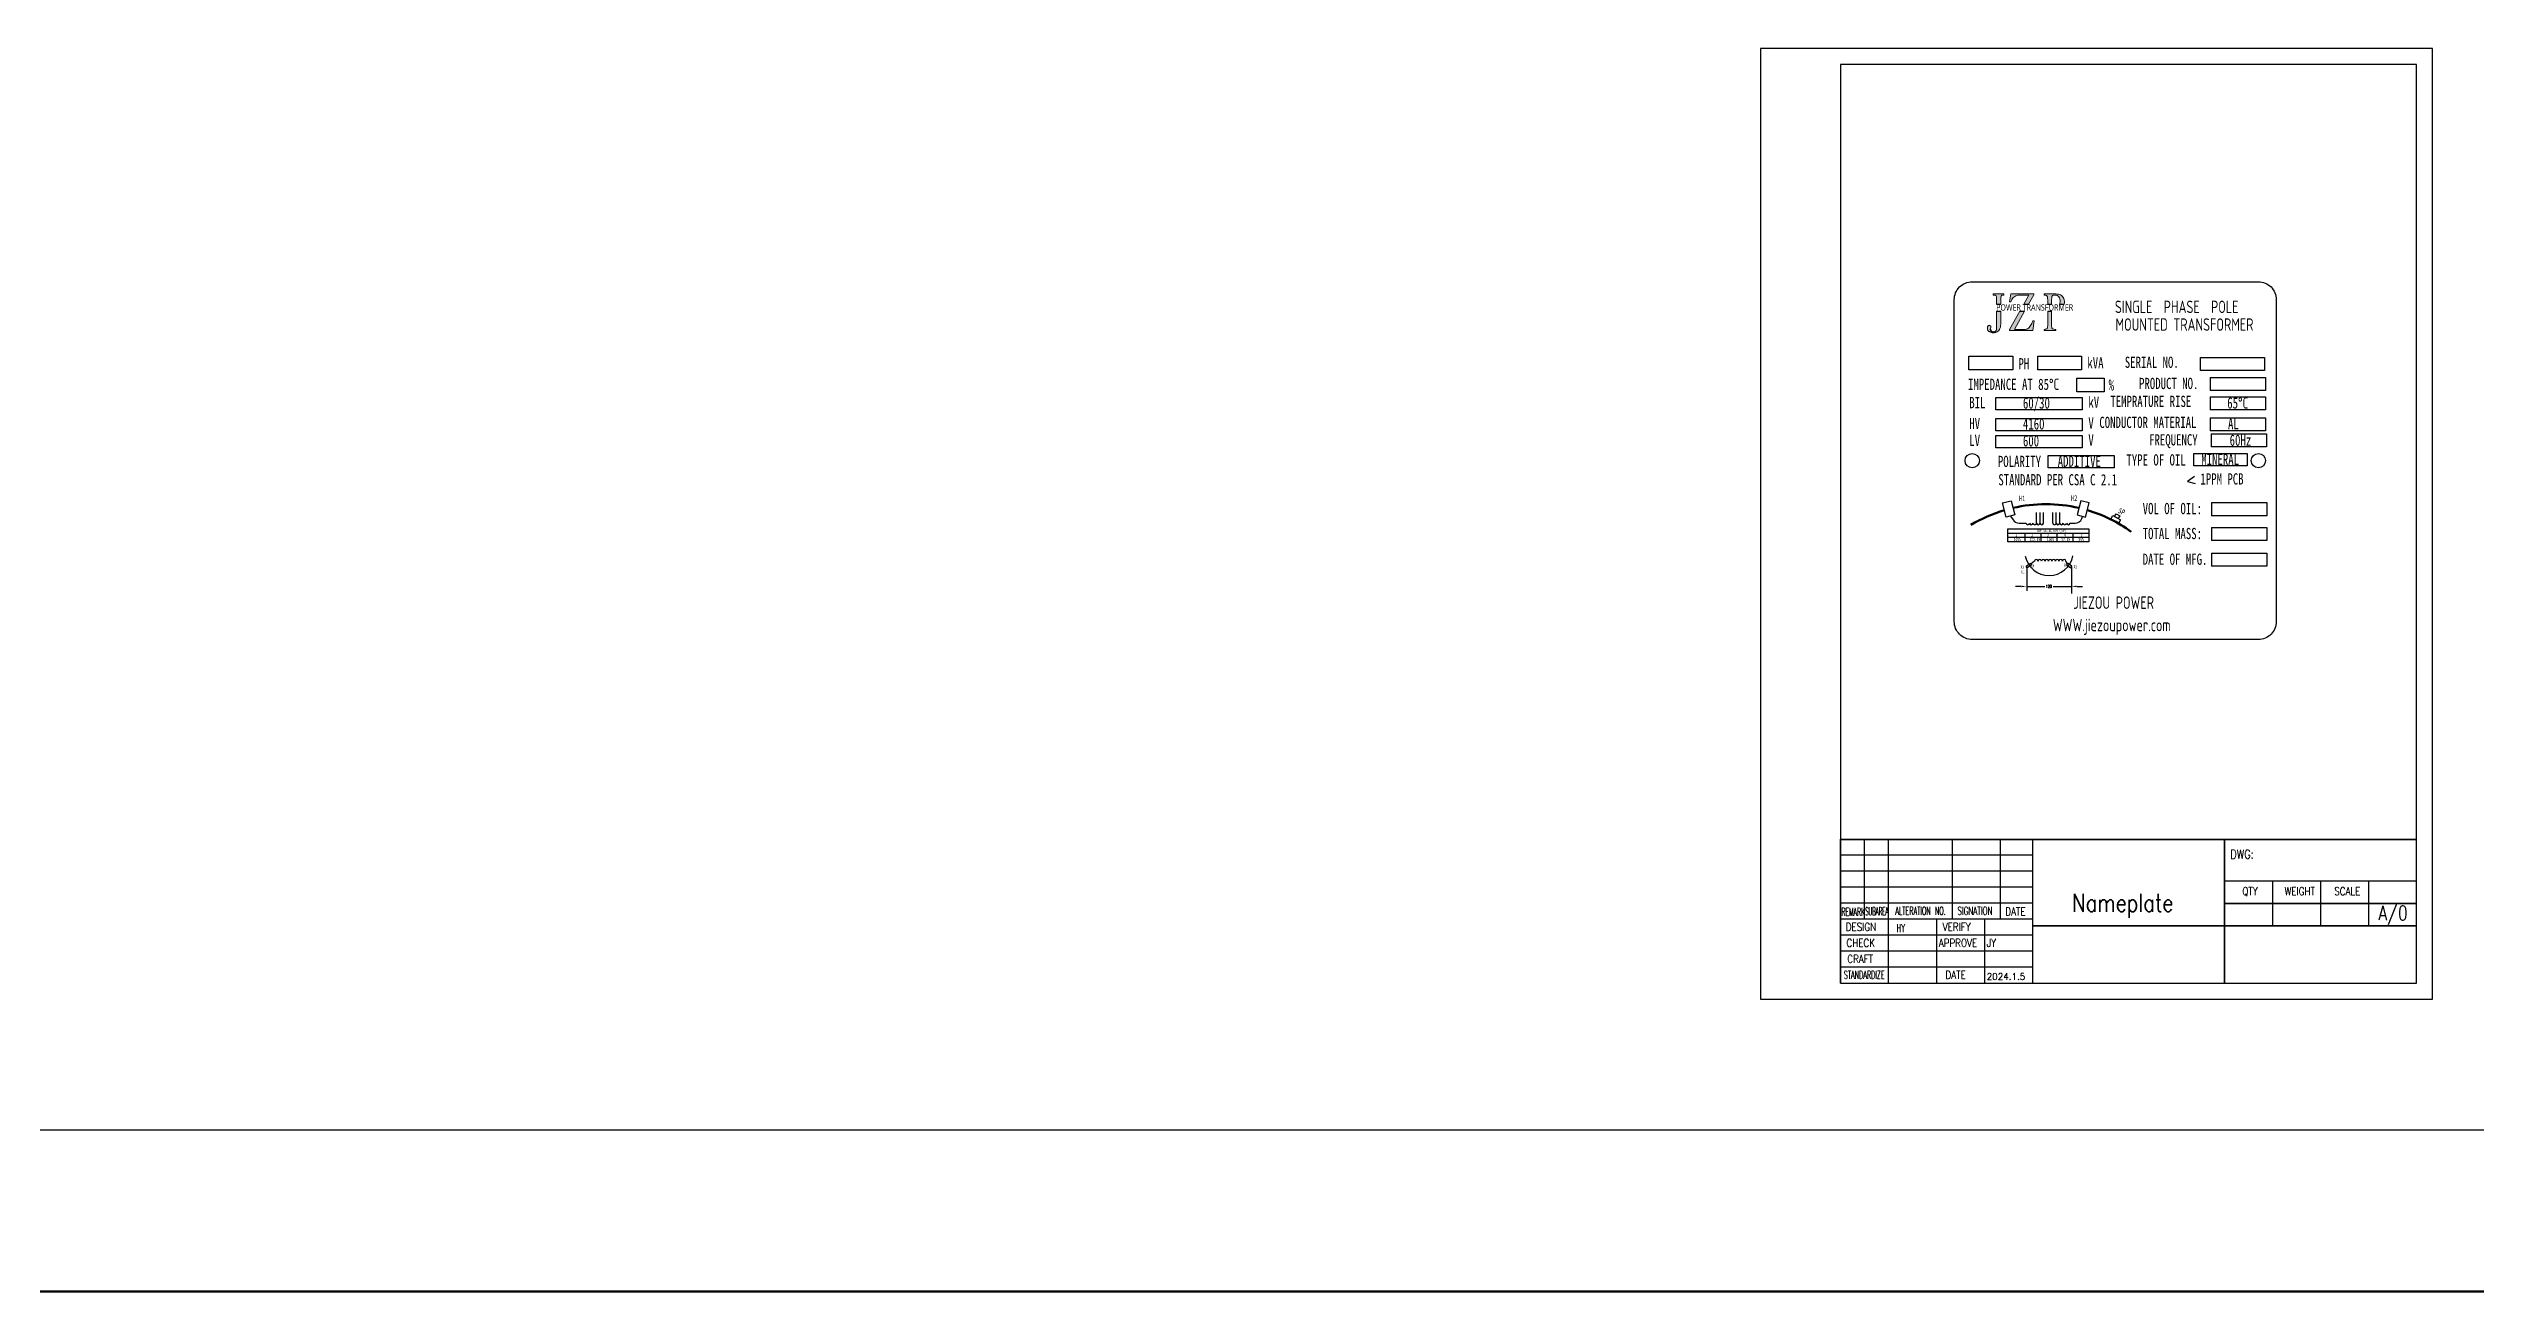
# Model space of a CAD drawing. Header units: millimetres. Extents: x 119255 to 123044, y -8474 to -5493.
# Drawn here: x 120646 to 121325, y -5840 to -5493 of the extents above; entities that cross this region are included whole.
import ezdxf

# ---------------------------------------------------------------- set-up
doc = ezdxf.new("R2010")
doc.units = ezdxf.units.MM
doc.header["$LTSCALE"] = 3
doc.layers.add('INTE_THICK', color=7, linetype='Continuous')
for name, color, linetype, lineweight in [('标注、文本', 3, 'Continuous', 25), ('粗实线', 4, 'Continuous', 53), ('粗实线层', 7, 'Continuous', 50)]:
    doc.layers.add(name, color=color, linetype=linetype, lineweight=lineweight)
doc.styles.add('PC_TEXTSTYLE', font='ISOCP.SHX', dxfattribs={"width": 0.707, "bigfont": 'GBCBIG.SHX'})
doc.styles.get("Standard").update_dxf_attribs({"font": 'txt', "bigfont": 'gbcbig.shx'})
doc.styles.add('TEXTSTYLE_3', font='txt', dxfattribs={"width": 0.8, "bigfont": 'hztxt.shx'})
doc.styles.add('TEXTSTYLE_4', font='txt', dxfattribs={"width": 0.65, "bigfont": 'hztxt.shx'})
doc.styles.add('TEXTSTYLE_5', font='txt', dxfattribs={"width": 0.45, "bigfont": 'hztxt.shx'})
doc.styles.add('TEXTSTYLE_7', font='txt', dxfattribs={"width": 0.75, "bigfont": 'hztxt.shx'})
doc.styles.add('TH_GBDIM', font='romans.shx', dxfattribs={"width": 0.8, "bigfont": 'gbcbig.shx'})

msp = doc.modelspace()

# ---------------------------------------------------------------- hatches: boundary and pattern name
at = {"layer": '标注、文本'}
h = msp.add_hatch(color=256, dxfattribs=at)
h.dxf.hatch_style = 1
h.paths.add_polyline_path([(121192.05, -5565.94), (121190.92, -5565.94), (121190.92, -5570.65), (121190.89, -5571.07), (121190.8, -5571.36, -0.564853), (121189.15, -5571.08), (121189.24, -5570.79), (121189.31, -5570.55), (121189.31, -5570.22), (121189.27, -5570.09), (121189.06, -5569.89), (121188.97, -5569.87), (121188.68, -5569.95), (121188.59, -5570.03), (121188.4, -5570.33), (121188.36, -5570.43), (121188.32, -5570.76), (121188.39, -5571.1), (121188.48, -5571.28), (121188.67, -5571.5, 0.201196), (121190.77, -5571.74), (121191.05, -5571.65), (121191.3, -5571.49), (121191.51, -5571.3), (121191.7, -5571.03), (121191.85, -5570.71), (121191.89, -5570.62), (121191.98, -5570.29), (121192.03, -5569.93), (121192.05, -5569.54)])
h.paths.add_polyline_path([(121192.14, -5561.75), (121192.17, -5561.68), (121192.39, -5561.47), (121192.59, -5561.43), (121192.94, -5561.4), (121192.94, -5561.09), (121189.98, -5561.09), (121189.98, -5561.4), (121190.23, -5561.43), (121190.48, -5561.47), (121190.48, -5561.47), (121190.76, -5561.63), (121190.88, -5561.96), (121190.91, -5562.23), (121190.92, -5562.65), (121190.92, -5563.94), (121192.05, -5563.94), (121192.05, -5562.48), (121192.05, -5562.45), (121192.07, -5562.03)])
h.paths.add_polyline_path([(121201.33, -5561.31), (121201.33, -5561.09), (121194.84, -5561.09), (121194.52, -5563.3), (121194.84, -5563.3), (121194.85, -5563.27), (121194.97, -5563.02), (121195.17, -5562.63), (121195.17, -5562.63), (121195.34, -5562.37), (121195.57, -5562.1), (121195.72, -5561.96), (121195.96, -5561.77), (121196.25, -5561.6), (121196.51, -5561.49), (121196.79, -5561.42), (121197.09, -5561.4), (121199.91, -5561.4), (121198.5, -5563.94), (121199.86, -5563.94)])
h.paths.add_polyline_path([(121198.74, -5565.94), (121197.38, -5565.94), (121194.55, -5571.02), (121194.55, -5571.33), (121201.03, -5571.33), (121201.39, -5568.59), (121201.03, -5568.59), (121200.92, -5568.91), (121200.77, -5569.25), (121200.74, -5569.33), (121200.58, -5569.64), (121200.41, -5569.93), (121200.21, -5570.21), (121200.01, -5570.45), (121199.81, -5570.64), (121199.56, -5570.83), (121199.33, -5570.93), (121199.19, -5570.97), (121198.91, -5571.01), (121198.58, -5571.02), (121195.9, -5571.02)])
h.paths.add_polyline_path([(121206.55, -5561.53), (121206.76, -5561.43), (121207.1, -5561.4), (121207.39, -5561.41), (121207.65, -5561.46), (121207.83, -5561.53), (121208.1, -5561.72), (121208.29, -5561.94), (121208.45, -5562.21), (121208.56, -5562.52), (121208.63, -5562.87), (121208.65, -5563.26), (121208.65, -5563.31), (121208.62, -5563.72), (121208.58, -5563.94), (121209.77, -5563.94), (121209.84, -5563.63), (121209.86, -5563.25), (121209.86, -5563.14), (121209.81, -5562.77), (121209.71, -5562.44), (121209.67, -5562.36), (121209.51, -5562.06), (121209.31, -5561.79), (121209.27, -5561.75), (121209.03, -5561.53), (121208.77, -5561.37), (121208.51, -5561.24), (121208.24, -5561.18), (121208.07, -5561.16), (121207.7, -5561.12), (121207.42, -5561.1), (121207.25, -5561.09), (121204.16, -5561.09), (121204.16, -5561.4), (121204.35, -5561.4), (121204.66, -5561.44), (121204.88, -5561.52), (121204.99, -5561.61), (121205.14, -5561.9), (121205.15, -5562), (121205.17, -5562.33), (121205.18, -5562.78), (121205.18, -5563.94), (121206.29, -5563.94), (121206.29, -5562.74), (121206.29, -5562.65), (121206.3, -5562.24), (121206.34, -5561.94), (121206.37, -5561.8)])
h.paths.add_polyline_path([(121206.29, -5565.94), (121205.18, -5565.94), (121205.18, -5570.03), (121205.17, -5570.17), (121205.14, -5570.51), (121205, -5570.8), (121204.98, -5570.82), (121204.71, -5570.96), (121204.5, -5570.99), (121204.16, -5571.01), (121204.16, -5571.31), (121207.43, -5571.31), (121207.43, -5571.01), (121207.27, -5571), (121206.97, -5570.97), (121206.85, -5570.96), (121206.58, -5570.87), (121206.38, -5570.61), (121206.33, -5570.48), (121206.29, -5570.1)])

# ---------------------------------------------------------------- linework, layer by layer
at = {"color": 7, "linetype": 'Continuous'}
for p, q in [((121147.26, -5713.48), (121308.29, -5713.48)), ((121147.26, -5753.74), (121147.26, -5713.48)), ((121147.26, -5713.54), (121308.29, -5713.54)), ((121200.94, -5717.95), (121147.26, -5717.95)), ((121153.97, -5735.85), (121153.97, -5713.48)), ((121160.68, -5753.74), (121160.68, -5713.48)), ((121178.57, -5735.85), (121178.57, -5713.48)), ((121191.99, -5735.85), (121191.99, -5713.48)), ((121200.94, -5713.48), (121200.94, -5753.74)), ((121200.96, -5713.51), (121200.96, -5753.77)), ((121200.96, -5713.51), (121308.31, -5713.51)), ((121254.61, -5753.74), (121254.61, -5713.48)), ((121254.63, -5713.51), (121254.63, -5753.77)), ((121200.94, -5722.43), (121147.26, -5722.43)), ((121200.94, -5726.9), (121147.26, -5726.9)), ((121200.94, -5731.37), (121147.26, -5731.37)), ((121254.61, -5725.11), (121308.29, -5725.11)), ((121254.61, -5731.37), (121308.29, -5731.37)), ((121254.63, -5725.14), (121308.31, -5725.14)), ((121254.63, -5731.4), (121308.31, -5731.4)), ((121268.03, -5725.11), (121268.03, -5737.63)), ((121268.05, -5725.14), (121268.05, -5737.66)), ((121281.45, -5725.11), (121281.45, -5737.63)), ((121281.47, -5725.14), (121281.47, -5737.66)), ((121294.87, -5725.11), (121294.87, -5737.63)), ((121294.89, -5725.14), (121294.89, -5737.66)), ((121200.94, -5735.85), (121147.26, -5735.85)), ((121174.1, -5735.85), (121174.1, -5753.74)), ((121187.52, -5735.85), (121187.52, -5753.74)), ((121200.94, -5737.63), (121308.29, -5737.63)), ((121200.96, -5737.66), (121308.31, -5737.66)), ((121200.94, -5740.32), (121147.26, -5740.32)), ((121200.94, -5744.79), (121147.26, -5744.79)), ((121200.94, -5749.26), (121147.26, -5749.26))]:
    msp.add_line(p, q, dxfattribs=at)
at = {"layer": 'INTE_THICK'}
for p, q in [((121308.29, -5497), (121147.26, -5497)), ((121147.26, -5497), (121147.26, -5753.74)), ((121308.29, -5753.74), (121308.29, -5497)), ((121147.26, -5753.74), (121308.29, -5753.74))]:
    msp.add_line(p, q, dxfattribs=at)
at = {"layer": '标注、文本', "color": 3, "lineweight": 0}
for p, q in [((121192.94, -5561.09), (121189.98, -5561.09)), ((121189.98, -5561.09), (121189.98, -5561.4)), ((121189.98, -5561.4), (121190.23, -5561.43)), ((121190.23, -5561.43), (121190.48, -5561.47)), ((121190.48, -5561.47), (121190.48, -5561.47)), ((121190.48, -5561.47), (121190.75, -5561.62)), ((121190.75, -5561.62), (121190.76, -5561.63)), ((121190.76, -5561.63), (121190.88, -5561.96)), ((121190.88, -5561.96), (121190.91, -5562.23)), ((121190.91, -5562.23), (121190.92, -5562.65)), ((121192.05, -5562.45), (121192.07, -5562.03)), ((121192.07, -5562.03), (121192.14, -5561.75)), ((121192.14, -5561.75), (121192.17, -5561.68)), ((121192.17, -5561.68), (121192.39, -5561.47)), ((121192.39, -5561.47), (121192.59, -5561.43)), ((121192.59, -5561.43), (121192.94, -5561.4)), ((121192.94, -5561.4), (121192.94, -5561.09)), ((121194.84, -5561.09), (121194.52, -5563.3)), ((121201.33, -5561.09), (121194.84, -5561.09)), ((121195.34, -5562.37), (121195.57, -5562.1)), ((121195.57, -5562.1), (121195.72, -5561.96)), ((121195.72, -5561.4), (121195.71, -5561.4)), ((121195.72, -5561.96), (121195.96, -5561.77)), ((121195.96, -5561.77), (121196.25, -5561.6)), ((121196.25, -5561.6), (121196.51, -5561.49)), ((121196.51, -5561.49), (121196.79, -5561.42)), ((121196.79, -5561.42), (121197.09, -5561.4)), ((121197.09, -5561.4), (121198.53, -5561.4)), ((121197.09, -5561.4), (121199.91, -5561.4)), ((121199.91, -5561.4), (121198.5, -5563.94)), ((121199.86, -5563.94), (121201.33, -5561.31)), ((121201.33, -5561.31), (121201.33, -5561.09)), ((121207.25, -5561.09), (121204.16, -5561.09)), ((121204.16, -5561.09), (121204.16, -5561.4)), ((121204.16, -5561.4), (121204.35, -5561.4)), ((121204.35, -5561.4), (121204.66, -5561.44)), ((121204.66, -5561.44), (121204.88, -5561.52)), ((121204.88, -5561.52), (121204.99, -5561.61)), ((121204.99, -5561.61), (121205.14, -5561.9)), ((121205.14, -5561.9), (121205.15, -5562)), ((121205.15, -5562), (121205.17, -5562.33)), ((121206.29, -5562.65), (121206.3, -5562.24)), ((121206.3, -5562.24), (121206.34, -5561.94)), ((121206.34, -5561.94), (121206.37, -5561.8)), ((121206.37, -5561.8), (121206.55, -5561.53)), ((121206.55, -5561.53), (121206.76, -5561.43)), ((121206.76, -5561.43), (121207.1, -5561.4)), ((121207.1, -5561.4), (121207.39, -5561.41)), ((121207.42, -5561.1), (121207.25, -5561.09)), ((121207.39, -5561.41), (121207.65, -5561.46)), ((121207.7, -5561.12), (121207.42, -5561.1)), ((121207.65, -5561.46), (121207.83, -5561.53)), ((121208.07, -5561.16), (121207.7, -5561.12)), ((121207.83, -5561.53), (121208.1, -5561.72)), ((121208.24, -5561.18), (121208.07, -5561.16)), ((121208.1, -5561.72), (121208.29, -5561.94)), ((121208.51, -5561.24), (121208.24, -5561.18)), ((121208.29, -5561.94), (121208.45, -5562.21)), ((121208.45, -5562.21), (121208.56, -5562.52)), ((121208.77, -5561.37), (121208.51, -5561.24)), ((121209.03, -5561.53), (121208.77, -5561.37)), ((121209.27, -5561.75), (121209.03, -5561.53)), ((121209.31, -5561.79), (121209.27, -5561.75)), ((121209.51, -5562.06), (121209.31, -5561.79)), ((121209.67, -5562.36), (121209.51, -5562.06)), ((121190.92, -5562.65), (121190.92, -5563.94)), ((121190.92, -5565.94), (121190.92, -5570.65)), ((121192.05, -5562.48), (121192.05, -5562.45)), ((121192.05, -5563.94), (121192.05, -5562.48)), ((121192.05, -5569.54), (121192.05, -5565.94)), ((121194.52, -5563.3), (121194.84, -5563.3)), ((121197.38, -5565.94), (121194.55, -5571.02)), ((121194.84, -5563.3), (121194.85, -5563.27)), ((121194.85, -5563.27), (121194.97, -5563.02)), ((121194.97, -5563.02), (121195.17, -5562.63)), ((121195.17, -5562.63), (121195.34, -5562.37)), ((121195.17, -5562.63), (121195.17, -5562.63)), ((121195.9, -5571.02), (121198.74, -5565.94)), ((121200.92, -5568.91), (121200.77, -5569.25)), ((121201.03, -5568.59), (121200.92, -5568.91)), ((121201.39, -5568.59), (121201.03, -5568.59)), ((121201.03, -5568.59), (121201.03, -5568.59)), ((121201.03, -5571.33), (121201.39, -5568.59)), ((121205.17, -5562.33), (121205.18, -5562.78)), ((121205.18, -5562.78), (121205.18, -5563.94)), ((121205.18, -5565.94), (121205.18, -5570.03)), ((121206.29, -5562.74), (121206.29, -5562.65)), ((121206.29, -5563.94), (121206.29, -5562.74)), ((121206.29, -5570.1), (121206.29, -5565.94)), ((121208.56, -5562.52), (121208.63, -5562.87)), ((121208.62, -5563.72), (121208.58, -5563.94)), ((121208.65, -5563.31), (121208.62, -5563.72)), ((121208.63, -5562.87), (121208.65, -5563.26)), ((121208.65, -5563.26), (121208.65, -5563.31)), ((121209.71, -5562.44), (121209.67, -5562.36)), ((121209.81, -5562.77), (121209.71, -5562.44)), ((121209.77, -5563.94), (121209.84, -5563.63)), ((121209.86, -5563.14), (121209.81, -5562.77)), ((121209.84, -5563.63), (121209.86, -5563.25)), ((121209.86, -5563.25), (121209.86, -5563.14)), ((121188.36, -5570.43), (121188.32, -5570.76)), ((121188.32, -5570.76), (121188.39, -5571.1)), ((121188.4, -5570.33), (121188.36, -5570.43)), ((121188.39, -5571.1), (121188.48, -5571.28)), ((121188.59, -5570.03), (121188.4, -5570.33)), ((121188.48, -5571.28), (121188.67, -5571.5)), ((121188.68, -5569.95), (121188.59, -5570.03)), ((121188.97, -5569.87), (121188.68, -5569.95)), ((121189.06, -5569.89), (121188.97, -5569.87)), ((121189.27, -5570.09), (121189.06, -5569.89)), ((121189.15, -5571.08), (121189.24, -5570.79)), ((121189.24, -5570.79), (121189.31, -5570.55)), ((121189.31, -5570.22), (121189.27, -5570.09)), ((121189.31, -5570.55), (121189.31, -5570.22)), ((121190.77, -5571.74), (121191.05, -5571.65)), ((121190.89, -5571.07), (121190.8, -5571.36)), ((121190.92, -5570.65), (121190.89, -5571.07)), ((121191.05, -5571.65), (121191.3, -5571.49)), ((121191.3, -5571.49), (121191.51, -5571.3)), ((121191.51, -5571.3), (121191.7, -5571.03)), ((121191.7, -5571.03), (121191.85, -5570.71)), ((121191.85, -5570.71), (121191.89, -5570.62)), ((121191.89, -5570.62), (121191.98, -5570.29)), ((121191.98, -5570.29), (121192.03, -5569.93)), ((121192.03, -5569.93), (121192.05, -5569.54)), ((121194.55, -5571.33), (121201.03, -5571.33)), ((121198.58, -5571.02), (121195.9, -5571.02)), ((121198.91, -5571.01), (121198.58, -5571.02)), ((121199.19, -5570.97), (121198.91, -5571.01)), ((121199.33, -5570.93), (121199.19, -5570.97)), ((121199.56, -5570.83), (121199.33, -5570.93)), ((121199.81, -5570.64), (121199.56, -5570.83)), ((121200.01, -5570.45), (121199.81, -5570.64)), ((121200.21, -5570.21), (121200.01, -5570.45)), ((121200.41, -5569.93), (121200.21, -5570.21)), ((121200.58, -5569.64), (121200.41, -5569.93)), ((121200.74, -5569.33), (121200.58, -5569.64)), ((121200.77, -5569.25), (121200.74, -5569.33)), ((121204.5, -5570.99), (121204.16, -5571.01)), ((121204.16, -5571.01), (121204.16, -5571.31)), ((121204.16, -5571.31), (121207.43, -5571.31)), ((121204.71, -5570.96), (121204.5, -5570.99)), ((121204.98, -5570.82), (121204.71, -5570.96)), ((121205, -5570.8), (121204.98, -5570.82)), ((121205.14, -5570.51), (121205, -5570.8)), ((121205.17, -5570.17), (121205.14, -5570.51)), ((121205.18, -5570.03), (121205.17, -5570.17)), ((121206.33, -5570.48), (121206.29, -5570.1)), ((121206.38, -5570.61), (121206.33, -5570.48)), ((121206.57, -5570.86), (121206.38, -5570.61)), ((121206.58, -5570.87), (121206.57, -5570.86)), ((121206.85, -5570.96), (121206.58, -5570.87)), ((121206.97, -5570.97), (121206.85, -5570.96)), ((121207.27, -5571), (121206.97, -5570.97)), ((121207.43, -5571.01), (121207.27, -5571)), ((121207.43, -5571.31), (121207.43, -5571.01))]:
    msp.add_line(p, q, dxfattribs=at)
at = {"layer": '标注、文本'}
for p, q in [((121190.92, -5563.94), (121192.05, -5563.94)), ((121190.92, -5565.94), (121192.05, -5565.94)), ((121197.38, -5565.94), (121198.74, -5565.94)), ((121198.5, -5563.94), (121199.86, -5563.94)), ((121205.18, -5563.94), (121206.29, -5563.94)), ((121205.18, -5565.94), (121206.29, -5565.94)), ((121208.58, -5563.94), (121209.77, -5563.94)), ((121194.55, -5571.02), (121194.55, -5571.33)), ((121221, -5584.6), (121221, -5588.47)), ((121250.6, -5584.41), (121250.6, -5588.09)), ((121250.59, -5589.84), (121250.59, -5593.52)), ((121250.59, -5595.71), (121250.59, -5599.39)), ((121250.88, -5600.19), (121250.88, -5603.87)), ((121205.33, -5606.21), (121223.74, -5606.21)), ((121205.33, -5609.68), (121205.33, -5606.21)), ((121223.74, -5609.68), (121205.33, -5609.68)), ((121223.74, -5606.21), (121223.74, -5609.68)), ((121246.04, -5605.66), (121260.94, -5605.66)), ((121246.04, -5609.13), (121246.04, -5605.66)), ((121260.94, -5609.13), (121246.04, -5609.13)), ((121260.94, -5605.66), (121260.94, -5609.13)), ((121246.2, -5612.1), (121244.23, -5613.55)), ((121244.23, -5613.55), (121246.41, -5614.06)), ((121194.81, -5623.18), (121195.51, -5624.24)), ((121202.07, -5625.13), (121202.07, -5622.16)), ((121203.04, -5625.13), (121203.04, -5622.16)), ((121204.01, -5625.13), (121204.01, -5622.16)), ((121206.59, -5625.13), (121206.59, -5622.16)), ((121207.56, -5625.13), (121207.56, -5622.16)), ((121208.54, -5625.13), (121208.54, -5622.16)), ((121214.74, -5623.85), (121214.96, -5623.28)), ((121250.94, -5619.39), (121250.94, -5623.07)), ((121194.05, -5627.94), (121216.73, -5627.94)), ((121194.05, -5629.11), (121216.73, -5629.11)), ((121197.17, -5625.13), (121199.15, -5625.13)), ((121198.8, -5627.94), (121198.8, -5630.34)), ((121203.28, -5627.94), (121203.28, -5630.34)), ((121207.76, -5627.94), (121207.76, -5630.34)), ((121211.45, -5625.13), (121212.87, -5625.13)), ((121212.25, -5627.94), (121212.25, -5630.34)), ((121250.94, -5626.36), (121250.94, -5630.04)), ((121201.51, -5635.76), (121200.56, -5636.53)), ((121210.27, -5635.76), (121210.57, -5636.53)), ((121250.94, -5633.54), (121250.94, -5637.22)), ((121199.32, -5637.37), (121199.32, -5644.04)), ((121199.32, -5642.88), (121204.34, -5642.88)), ((121206.68, -5642.88), (121211.81, -5642.88)), ((121211.81, -5637.37), (121211.81, -5644.77)), ((123044.2, -5794.75), (119255.17, -5794.75))]:
    msp.add_line(p, q, dxfattribs=at)
at = {"layer": '标注、文本', "color": 3}
for p, q in [((121197.67, -5642.84), (121196.17, -5642.84)), ((121213.45, -5642.84), (121214.95, -5642.84))]:
    msp.add_line(p, q, dxfattribs=at)
at = {"layer": '标注、文本'}
msp.add_lwpolyline([(121184.08, -5557.68), (121264.08, -5557.68, -0.414214), (121269.08, -5562.68), (121269.08, -5652.68, -0.414214), (121264.08, -5657.68), (121184.08, -5657.68, -0.414214), (121179.08, -5652.68), (121179.08, -5562.68, -0.414214)], format="xyb", close=True, dxfattribs=at)
for points in [[(121183.13, -5578.48), (121195.41, -5578.48), (121195.41, -5582.35), (121183.13, -5582.35)], [(121202.39, -5578.48), (121214.66, -5578.48), (121214.66, -5582.35), (121202.39, -5582.35)], [(121247.89, -5578.83), (121265.8, -5578.83), (121265.8, -5582.51), (121247.89, -5582.51)], [(121190.72, -5590.06), (121214.79, -5590.06), (121214.79, -5593.53), (121190.72, -5593.53)], [(121190.72, -5595.9), (121214.79, -5595.9), (121214.79, -5599.37), (121190.72, -5599.37)], [(121190.72, -5600.63), (121214.79, -5600.63), (121214.79, -5604.1), (121190.72, -5604.1)], [(121192.57, -5619.52), (121194.94, -5618.89), (121196, -5622.87), (121193.62, -5623.5)], [(121216.82, -5619.52), (121214.44, -5618.89), (121213.39, -5622.87), (121215.77, -5623.5)], [(121223.36, -5623.02), (121225.53, -5624.19), (121224.97, -5625.23), (121222.8, -5624.06)], [(121224.29, -5622.55), (121225.33, -5623.11), (121224.92, -5623.86), (121223.88, -5623.3)], [(121194.05, -5626.78), (121216.73, -5626.78), (121216.73, -5630.34), (121194.05, -5630.34)], [(121200.39, -5636.29), (121200.72, -5636.77), (121199.48, -5637.61), (121199.15, -5637.13)], [(121210.73, -5636.29), (121210.4, -5636.77), (121211.64, -5637.61), (121211.97, -5637.13)]]:
    msp.add_lwpolyline(points, close=True, dxfattribs=at)
for points in [[(121221, -5588.47), (121213.36, -5588.47), (121213.36, -5584.6), (121221, -5584.6)], [(121250.6, -5584.41), (121266.05, -5584.41), (121266.05, -5588.09), (121250.6, -5588.09)], [(121250.59, -5589.84), (121266.04, -5589.84), (121266.04, -5593.52), (121250.59, -5593.52)], [(121250.59, -5595.71), (121266.04, -5595.71), (121266.04, -5599.39), (121250.59, -5599.39)], [(121250.88, -5600.19), (121266.33, -5600.19), (121266.33, -5603.87), (121250.88, -5603.87)], [(121250.94, -5619.39), (121266.39, -5619.39), (121266.39, -5623.07), (121250.94, -5623.07)], [(121250.94, -5626.36), (121266.39, -5626.36), (121266.39, -5630.04), (121250.94, -5630.04)], [(121250.94, -5633.54), (121266.39, -5633.54), (121266.39, -5637.22), (121250.94, -5637.22)]]:
    msp.add_lwpolyline(points, dxfattribs=at)
for centre in [(121184.08, -5607.68), (121264.08, -5607.68)]:
    msp.add_circle(centre, 2, dxfattribs=at)
for centre, radius, start, end in [((121190.01, -5569.12), 2.73, 240.63938, 286.14253), ((121190.06, -5570.72), 0.976, 201.48435, 319.32465), ((121197.17, -5623.13), 2, 213.55601, 270), ((121199.64, -5625.13), 0.485, 180, 0), ((121200.61, -5625.13), 0.485, 180, 0), ((121201.58, -5625.13), 0.485, 180, 0), ((121202.56, -5625.13), 0.485, 180, 0), ((121203.53, -5625.13), 0.485, 180, 0), ((121207.08, -5625.13), 0.485, 180, 0), ((121208.05, -5625.13), 0.485, 180, 0), ((121209.02, -5625.13), 0.485, 180, 0), ((121209.99, -5625.13), 0.485, 180, 0), ((121210.97, -5625.13), 0.485, 180, 0), ((121212.87, -5623.13), 2, 270, 339.0548), ((121205.58, -5632.99), 6.79, 191.61474, 348.65109), ((121201.99, -5635.76), 0.485, 360, 180), ((121202.97, -5635.76), 0.485, 360, 180), ((121203.94, -5635.76), 0.485, 360, 180), ((121204.92, -5635.76), 0.485, 360, 180), ((121205.89, -5635.76), 0.485, 360, 180), ((121206.86, -5635.76), 0.485, 360, 180), ((121207.83, -5635.76), 0.485, 360, 180), ((121208.81, -5635.76), 0.485, 360, 180), ((121209.78, -5635.76), 0.485, 360, 180)]:
    msp.add_arc(centre, radius, start, end, dxfattribs=at)
at = {"layer": '标注、文本', "color": 3}
for points in [[(121197.82, -5642.61), (121197.82, -5643.07), (121199.18, -5642.84)], [(121213.31, -5642.61), (121213.31, -5643.07), (121211.94, -5642.84)]]:
    msp.add_solid(points, dxfattribs=at)
at = {"layer": '粗实线'}
msp.add_line((122999.1, -5839.86), (119480.7, -5839.86), dxfattribs=at)
at = {"layer": '粗实线', "ltscale": 2}
for start, end in [(106.55111, 120.99031), (76.91188, 103.08812), (54.11891, 73.44889)]:
    msp.add_arc((121204.69, -5660.55), 40.71, start, end, dxfattribs=at)
at = {"layer": '粗实线层', "color": 1, "lineweight": -3}
for p, q in [((121312.76, -5492.52), (121124.9, -5492.52)), ((121124.9, -5492.52), (121124.9, -5758.21)), ((121312.76, -5758.21), (121312.76, -5492.52)), ((121124.9, -5758.21), (121312.76, -5758.21))]:
    msp.add_line(p, q, dxfattribs=at)

# ---------------------------------------------------------------- texts
at = {"color": 7}
for s, height, style, width, p in [('DWG:', 2.5, 'TEXTSTYLE_7', 0.8, (121256.25, -5718.93)), ('Nameplate', 5, 'TEXTSTYLE_7', 0.8, (121212.03, -5733.76)), ('REMARK', 2.236, 'TEXTSTYLE_5', 0.45, (121147.56, -5734.85)), ('SUBAREA', 2.236, 'TEXTSTYLE_5', 0.4, (121154.18, -5734.73)), ('ALTERATION NO.', 2.2365, 'TEXTSTYLE_3', 0.5, (121162.6, -5734.61)), ('SIGNATION', 2.236, 'TEXTSTYLE_4', 0.65, (121179.97, -5734.62)), ('STANDARDIZE', 2.2365, 'TEXTSTYLE_3', 0.5, (121148.23, -5752.52))]:
    msp.add_text(s, height=height, dxfattribs=dict(at, style=style, width=width)).set_placement(p)
for s, height, width, p in [('QTY', 2.236, 0.8, (121259.59, -5729.14)), ('WEIGHT', 2.236, 0.8, (121271.43, -5729.14)), ('SCALE', 2.236, 0.8, (121285.3, -5729.14)), ('A/0', 4, 0.8, (121297.58, -5736.11)), ('DESIGN', 2.236, 0.8, (121148.74, -5739.1)), ('HY', 2.236, 0.55, (121162.94, -5739.44)), ('VERIFY', 2.236, 0.8, (121175.84, -5739.1)), ('DATE', 2.236, 0.8, (121193.34, -5734.82)), ('CHECK', 2.236, 0.8, (121148.95, -5743.58)), ('APPROVE', 2.236, 0.8, (121174.74, -5743.58)), ('JY', 2.236, 0.8, (121188.16, -5743.58)), ('CRAFT', 2.236, 0.8, (121149.18, -5748.05)), ('DATE', 2.236, 0.8, (121176.62, -5752.52))]:
    msp.add_text(s, height=height, dxfattribs=dict(at, width=width)).set_placement(p)
msp.add_text('2024.1.5', height=1.8, dxfattribs=at).set_placement((121188.13, -5752.75))
at = {"layer": '标注、文本', "attachment_point": 1, "style": 'PC_TEXTSTYLE'}
for s, width, gutter_width, insert, char_height in [('{\\fLucida Bright|b0|i0|c0|p18;POWER TRANSFORMER}', 20.0156, 8.68, (121190.78, -5564.01), 1.736), ('{\\fISOCPEUR|b0|i0|c134|p34;SINGLE  PHASE  POLE}', 48.5551, 8.68, (121223.96, -5562.97), 3.485), ('{\\fISOCPEUR|b0|i0|c0|p34;MOUNTED TRANSFORMER}', 48.5551, 8.68, (121224.14, -5567.91), 3.485), ('{\\fFangSong|b0|i0|c0|p49;PH}', 43.6996, 7.81, (121197, -5579.03), 3.1365), ('{\\fFangSong|b0|i0|c0|p49;kVA}', 48.5551, 8.68, (121216.27, -5578.77), 3.1365), ('{\\fFangSong|b0|i0|c134|p49;SERIAL NO.}', 48.5551, 8.68, (121226.74, -5578.62), 3.1365), ('{\\fFangSong|b0|i0|c134|p49;IMPEDANCE AT 85\\fISOCPEUR|b0|i0|c0|p34;%%DC}', 48.5551, 8.68, (121182.92, -5584.77), 3.1365), ('{\\fFangSong|b0|i0|c134|p49;%}', 48.5551, 8.68, (121222.22, -5584.94), 3.1365), ('{\\fFangSong|b0|i0|c134|p49;PRODUCT NO.}', 48.5551, 8.68, (121230.72, -5584.54), 3.1365), ('{\\fFangSong|b0|i0|c134|p49;HV}', 48.5551, 8.68, (121183.27, -5595.73), 3.1365), ('{\\fFangSong|b0|i0|c134|p49;BIL}', 48.5551, 8.68, (121183.27, -5589.89), 3.1365), ('{\\fFangSong|b0|i0|c134|p49;4160}', 39.9569, 7.14, (121198.26, -5595.85), 3.1365), ('{\\fFangSong|b0|i0|c134|p49;60/30}', 39.9569, 7.14, (121198.26, -5590.01), 3.1365), ('{\\fFangSong|b0|i0|c0|p49;V}', 48.5551, 8.68, (121216.55, -5595.61), 3.1365), ('{\\fFangSong|b0|i0|c0|p49;kV}', 48.5551, 8.68, (121216.55, -5589.77), 3.1365), ('{\\fFangSong|b0|i0|c134|p49;CONDUCTOR MATERIAL}', 48.5551, 8.68, (121219.62, -5595.42), 3.1365), ('{\\fFangSong|b0|i0|c134|p49;TEMPRATURE RISE}', 48.5551, 8.68, (121222.69, -5589.55), 3.1365), ('{\\fFangSong|b0|i0|c134|p49;65\\fISOCPEUR|b0|i0|c0|p34;%%DC}', 48.5551, 8.68, (121255.37, -5589.99), 3.1365), ('{\\fFangSong|b0|i0|c134|p49;AL}', 48.5551, 8.68, (121255.58, -5595.79), 3.1365), ('{\\fFangSong|b0|i0|c134|p49;LV}', 48.5551, 8.68, (121183.27, -5600.46), 3.1365), ('{\\fFangSong|b0|i0|c134|p49;600}', 39.9569, 7.14, (121198.26, -5600.58), 3.1365), ('{\\fFangSong|b0|i0|c0|p49;V}', 48.5551, 8.68, (121216.55, -5600.34), 3.1365), ('{\\fFangSong|b0|i0|c134|p49;FREQUENCY}', 48.5551, 8.68, (121233.53, -5600.3), 3.1365), ('{\\fFangSong|b0|i0|c134|p49;60Hz}', 48.5551, 8.68, (121256.04, -5600.4), 3.1365), ('{\\fFangSong|b0|i0|c134|p49;POLARITY }', 48.5551, 8.68, (121191.26, -5606.33), 3.1365), ('{\\fFangSong|b0|i0|c134|p49;ADDITIVE}', 39.9569, 7.14, (121207.99, -5606.3), 3.1365), ('{\\fFangSong|b0|i0|c134|p49;TYPE OF OIL}', 48.5551, 8.68, (121227.18, -5605.91), 3.1365), ('{\\fFangSong|b0|i0|c134|p49;MINERAL}', 39.9569, 7.14, (121248.11, -5605.75), 3.1365), ('{\\fFangSong|b0|i0|c134|p49;STANDARD PER CSA C 2.1}', 48.5551, 8.68, (121191.39, -5611.45), 3.1365), ('{\\fFangSong|b0|i0|c134|p49;1PPM PCB}', 48.5551, 8.68, (121247.87, -5611.22), 3.1365), ('{\\fFangSong|b0|i0|c134|p49;H1}', 24.2775, 4.34, (121197.14, -5617.44), 1.5683), ('{\\fFangSong|b0|i0|c134|p49;H2}', 24.2775, 4.34, (121211.68, -5617.38), 1.5683), ('{\\fFangSong|b0|i0|c134|p49;VOL OF OIL:}', 48.5551, 8.68, (121231.73, -5619.51), 3.1365), ('{\\fFangSong|b0|i0|c134|p49;105%}', 13.3233, 2.38, (121195.71, -5629.29), 0.8606), ('{\\fFangSong|b0|i0|c134|p49;1}', 13.3233, 2.38, (121196.17, -5628.04), 0.8606), ('{\\fFangSong|b0|i0|c134|p49;102.5%}', 13.3233, 2.38, (121200.1, -5629.29), 0.8606), ('{\\fFangSong|b0|i0|c134|p49;2}', 13.3233, 2.38, (121200.61, -5628.07), 0.8606), ('{\\fFangSong|b0|i0|c134|p49;TAP SELECTOM (SP)}', 13.3233, 2.38, (121201.96, -5626.81), 0.8606), ('{\\fFangSong|b0|i0|c134|p49;3}', 13.3233, 2.38, (121204.97, -5628.05), 0.8606), ('{\\fFangSong|b0|i0|c134|p49;100%}', 13.3233, 2.38, (121204.98, -5629.3), 0.8606), ('{\\fFangSong|b0|i0|c134|p49;97.5%}', 13.3233, 2.38, (121208.98, -5629.29), 0.8606), ('{\\fFangSong|b0|i0|c134|p49;4}', 13.3233, 2.38, (121209.73, -5628.04), 0.8606), ('{\\fFangSong|b0|i0|c134|p49;95%}', 13.3233, 2.38, (121213.8, -5629.28), 0.8606), ('{\\fFangSong|b0|i0|c134|p49;5}', 13.3233, 2.38, (121214.4, -5628.08), 0.8606), ('{\\fFangSong|b0|i0|c134|p49;TOTAL MASS:}', 48.5551, 8.68, (121231.73, -5626.48), 3.1365), ('{\\fFangSong|b0|i0|c134|p49;A}', 13.3233, 2.38, (121200.94, -5636.76), 0.8606), ('{\\fFangSong|b0|i0|c134|p49;B}', 13.3233, 2.38, (121209.76, -5636.49), 0.8606), ('{\\fFangSong|b0|i0|c134|p49;X2}', 13.3233, 2.38, (121212.43, -5636.88), 0.8606), ('{\\fFangSong|b0|i0|c134|p49;DATE OF MFG.}', 48.5551, 8.68, (121231.73, -5633.66), 3.1365), ('{\\fFangSong|b0|i0|c134|p49;X3}', 13.3233, 2.38, (121197.61, -5636.98), 0.8606), ('{\\fFangSong|b0|i0|c134|p49;X1}', 13.3233, 2.38, (121197.71, -5638.32), 0.8606), ('{\\fISOCPEUR|b0|i0|c0|p34;JIEZOU POWER}', 48.5551, 8.68, (121212.37, -5645.63), 3.485), ('{\\fISOCPEUR|b0|i0|c0|p34;WWW.jiezoupower.com}', 48.5551, 8.68, (121206.62, -5651.88), 3.485)]:
    msp.add_mtext_dynamic_manual_height_columns(s, width=width, gutter_width=gutter_width, heights=[0], dxfattribs=dict(at, insert=insert, char_height=char_height))
at = {"layer": '标注、文本', "insert": (121225.39, -5620.79), "char_height": 1.5683, "attachment_point": 1, "rotation": 332.46241, "style": 'PC_TEXTSTYLE'}
msp.add_mtext_dynamic_manual_height_columns('{\\fFangSong|b0|i0|c134|p49;SP}', width=24.2775, gutter_width=4.34, heights=[0], dxfattribs=at)
at = {"layer": '标注、文本', "color": 2, "insert": (121205.49, -5642.82), "char_height": 0.777, "attachment_point": 5, "style": 'TH_GBDIM'}
msp.add_mtext('120', dxfattribs=at)

doc.saveas('drawing.dxf')
